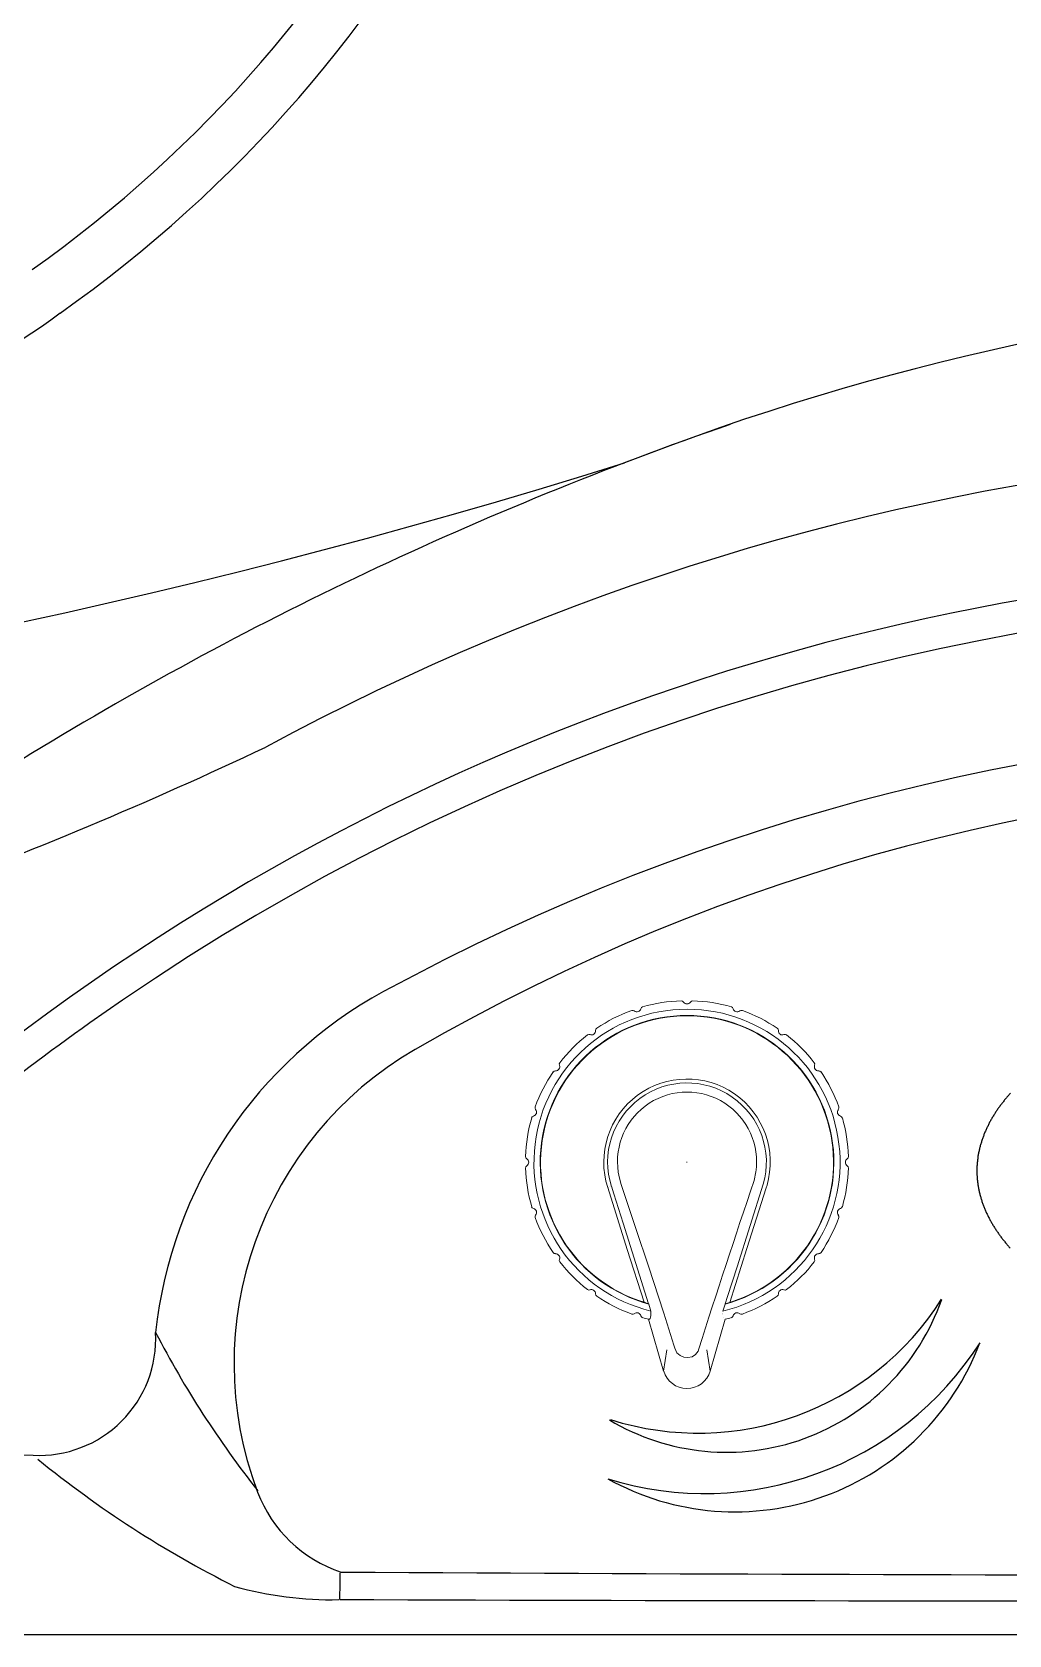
# Model space of a CAD drawing. Header units: inches. Extents: x 2 to 87, y 0 to 129.
# Drawn here: x 33.92 to 41.48, y 21.11 to 33.51 of the extents above; entities that cross this region are included whole.
import ezdxf

# ---------------------------------------------------------------- set-up
doc = ezdxf.new("R2010")
doc.units = ezdxf.units.IN
doc.header["$MEASUREMENT"] = 0
doc.layers.add('1', color=4, linetype='Continuous')

# ---------------------------------------------------------------- blocks, each defined once
blk = doc.blocks.new('AIRVALVE CAP HS')
at = {"layer": '1', "linetype": 'Continuous', "lineweight": 0}
for p, q in [((-0.179, 1.615), (-0.296, 1.215)), ((0.298, 1.214), (0.181, 1.615)), ((-0.278, 1.151), (-0.295, 1.097)), ((0.296, 1.097), (0.279, 1.151)), ((-0.295, 1.097), (-0.296, 1.096)), ((0.297, 1.096), (0.296, 1.097)), ((0.585, 0.186), (0.585, 0.186)), ((0, 0), (0, 0)), ((0, 0), (0.004, 0))]:
    blk.add_line(p, q, dxfattribs=at)
at = {"layer": '1', "color": 3, "linetype": 'Continuous', "lineweight": 0}
for p, q in [((-0.154, 1.451), (-0.179, 1.615)), ((0.156, 1.451), (0.181, 1.615)), ((-0.519, 0.142), (-0.532, 0.075))]:
    blk.add_line(p, q, dxfattribs=at)
at = {"layer": '1', "color": 3, "linetype": 'Continuous', "lineweight": 0, "flags": 128}
for points in [[(0.532, 0.076), (0.523, 0.124), (0.51, 0.172), (0.489, 0.234), (0.394, 0.519), (0.299, 0.804), (0.18, 1.168), (0.101, 1.415), (0.095, 1.438), (0.079, 1.473), (0.053, 1.496), (0.025, 1.508), (-0.007, 1.511), (-0.039, 1.504), (-0.066, 1.486), (-0.085, 1.46), (-0.091, 1.443)], [(-0.296, 1.096), (-0.314, 1.039), (-0.387, 0.81), (-0.59, 0.169)], [(0.585, 0.186), (0.567, 0.243), (0.494, 0.472), (0.297, 1.096)]]:
    blk.add_lwpolyline(points, dxfattribs=at)
at = {"layer": '1', "color": 3, "linetype": 'Continuous', "lineweight": 0, "const_width": 0.000295, "flags": 128}
for points in [[(-0.153, 1.451), (-0.154, 1.451), (-0.154, 1.451)], [(-0.619, 0.177), (-0.617, 0.177), (-0.613, 0.176), (-0.604, 0.173), (-0.597, 0.171), (-0.592, 0.169), (-0.59, 0.169)]]:
    blk.add_lwpolyline(points, dxfattribs=at)
at = {"layer": '1', "linetype": 'Continuous', "lineweight": 0, "const_width": 0.000295, "flags": 128}
for points in [[(-0.296, 1.215), (-0.285, 1.211), (-0.282, 1.203), (-0.279, 1.192), (-0.277, 1.174), (-0.278, 1.151)], [(0.613, 0.195), (0.609, 0.194), (0.599, 0.191), (0.592, 0.188), (0.587, 0.187), (0.585, 0.186)]]:
    blk.add_lwpolyline(points, dxfattribs=at)
at = {"layer": '1', "linetype": 'Continuous', "lineweight": 0, "flags": 128}
for points in [[(0.279, 1.151), (0.279, 1.186), (0.282, 1.198), (0.285, 1.208), (0.291, 1.213), (0.298, 1.214)], [(-0.619, 0.177), (-0.612, 0.199), (-0.463, 0.666), (-0.331, 1.084)], [(0.332, 1.083), (0.462, 0.674), (0.613, 0.195)]]:
    blk.add_lwpolyline(points, dxfattribs=at)
at = {"layer": '1', "linetype": 'Continuous', "lineweight": 0}
for centre, radius, start, end in [((0.001, 1.563), 0.187, 16.2235, 163.7031), ((0, 0), 1.184, 103.575, 76.3797), ((0, 0), 1.25, 110.029, 123.971), ((-0.421, 1.156), 0.02, 49.8127, 110.0289), ((-0.388, 1.195), 0.0312, 229.8127, 346.1879), ((-0.338, 1.183), 0.02, 105.9716, 166.1879), ((0, 0), 1.25, 103.7031, 105.971), ((0, 0), 1.25, 74.029, 76.2235), ((0.339, 1.183), 0.02, 13.8121, 74.0284), ((0.388, 1.195), 0.0312, 193.8121, 310.1873), ((0.421, 1.156), 0.02, 69.9711, 130.1873), ((0, 0), 1.25, 56.029, 69.971), ((0, 0), 1.136, 105.0532, 74.9013), ((0, 0), 1.133, 106.9961, 72.958), ((-0.738, 1.016), 0.0312, 247.8127, 4.1879), ((-0.687, 1.02), 0.02, 123.9716, 184.1879), ((-0.378, 1.272), 0.194, 284.0271, 295.0553), ((0.411, 1.36), 0.288, 246.6962, 254.1355), ((0.687, 1.02), 0.02, 355.8121, 56.0284), ((0.739, 1.016), 0.0312, 175.8121, 292.1873), ((0, 0), 1.25, 128.029, 141.971), ((-0.758, 0.969), 0.02, 67.8127, 128.0289), ((0.758, 0.969), 0.02, 51.9711, 112.1873), ((0, 0), 1.25, 38.029, 51.971), ((-1.016, 0.739), 0.0312, 265.8127, 22.1879), ((-0.969, 0.758), 0.02, 141.9716, 202.1879), ((0.969, 0.758), 0.02, 337.8121, 38.0284), ((1.016, 0.739), 0.0312, 157.8121, 274.1873), ((0, 0), 1.25, 146.029, 159.971), ((-1.02, 0.687), 0.02, 85.8127, 146.0289), ((1.02, 0.687), 0.02, 33.9711, 94.1873), ((0, 0), 1.25, 20.029, 33.971), ((-1.195, 0.388), 0.0312, 283.8127, 40.1879), ((-1.155, 0.421), 0.02, 159.9716, 220.1879), ((1.195, 0.388), 0.0312, 139.8121, 256.1873), ((1.156, 0.421), 0.02, 319.8121, 20.0284), ((0, 0), 1.25, 164.029, 177.971), ((-1.182, 0.339), 0.02, 103.8127, 164.0289), ((1.183, 0.339), 0.02, 15.9711, 76.1873), ((0, 0), 1.25, 2.029, 15.971), ((0, 0), 0.644, 163.9951, 17.6697), ((-1.229, 0.044), 0.02, 177.9716, 238.1879), ((-1.256, 0), 0.0312, 301.8127, 58.1879), ((1.256, 0), 0.0312, 121.8121, 238.1873), ((1.229, 0.044), 0.02, 301.8121, 2.0284), ((-1.229, -0.043), 0.02, 121.8127, 182.0289), ((0, 0), 1.25, 182.029, 195.971), ((0, 0), 1.25, 344.029, 357.971), ((1.229, -0.043), 0.02, 357.9711, 58.1873), ((-1.182, -0.338), 0.02, 195.9716, 256.1879), ((-1.195, -0.388), 0.0312, 319.8127, 76.1879), ((1.195, -0.388), 0.0312, 103.8121, 220.1873), ((1.183, -0.338), 0.02, 283.8121, 344.0284), ((-1.155, -0.421), 0.02, 139.8127, 200.0289), ((0, 0), 1.25, 200.029, 213.971), ((0, 0), 1.25, 326.029, 339.971), ((1.156, -0.421), 0.02, 339.9711, 40.1873), ((-1.02, -0.687), 0.02, 213.9716, 274.1879), ((-1.016, -0.738), 0.0312, 337.8127, 94.1879), ((1.016, -0.738), 0.0312, 85.8121, 202.1873), ((1.02, -0.687), 0.02, 265.8121, 326.0284), ((-0.969, -0.758), 0.02, 157.8127, 218.0289), ((0, 0), 1.25, 218.029, 231.971), ((0, 0), 1.25, 308.029, 321.971), ((0.969, -0.758), 0.02, 321.9711, 22.1873), ((-0.758, -0.969), 0.02, 231.9716, 292.1879), ((-0.738, -1.016), 0.0312, 355.8127, 112.1879), ((0.739, -1.016), 0.0312, 67.8121, 184.1873), ((0.758, -0.969), 0.02, 247.8121, 308.0284), ((-0.687, -1.02), 0.02, 175.8127, 236.0289), ((0, 0), 1.25, 236.029, 249.971), ((0, 0), 1.25, 290.029, 303.971), ((0.687, -1.02), 0.02, 303.9711, 4.1873), ((-0.421, -1.155), 0.02, 249.9716, 310.1879), ((-0.388, -1.195), 0.0312, 13.8127, 130.1879), ((-0.338, -1.182), 0.02, 193.8127, 254.0289), ((0, 0), 1.25, 254.029, 267.9711), ((-0.043, -1.229), 0.02, 267.9711, 328.1873), ((0, -1.256), 0.0312, 31.8121, 148.1873), ((0.044, -1.229), 0.02, 211.8121, 272.0284), ((0, 0), 1.25, 272.0284, 285.971), ((0.339, -1.182), 0.02, 285.9711, 346.1873), ((0.388, -1.195), 0.0312, 49.8121, 166.1873), ((0.421, -1.155), 0.02, 229.8121, 290.0284)]:
    blk.add_arc(centre, radius, start, end, dxfattribs=at)
at = {"layer": '1', "color": 3, "linetype": 'Continuous', "lineweight": 0}
for centre, radius, start, end in [((-80.261, 27.095), 84.174, 341.32478, 342.25745), ((0, 0), 0.614, 164.0327, 17.6728), ((0, -0.005), 0.538, 171.4024, 8.6451)]:
    blk.add_arc(centre, radius, start, end, dxfattribs=at)
blk = doc.blocks.new('CONTRL PANEL-HSPOT-15')
at = {"layer": '1', "linetype": 'Continuous'}
blk.add_lwpolyline([(-3.358, 0.604, 0.004926), (-3.377, 0.583, 0.005086), (-3.395, 0.562, 0.005269), (-3.412, 0.54, 0.00543), (-3.429, 0.518, 0.00561), (-3.446, 0.496, 0.005797), (-3.462, 0.473, 0.006048), (-3.477, 0.45, 0.006281), (-3.492, 0.426, 0.006556), (-3.506, 0.402, 0.006806), (-3.52, 0.378, 0.007093), (-3.532, 0.353, 0.007351), (-3.544, 0.328, 0.007643), (-3.556, 0.303, 0.007907), (-3.566, 0.277, 0.008208), (-3.576, 0.251, 0.008384), (-3.584, 0.224, 0.008502), (-3.592, 0.198, 0.008613), (-3.599, 0.17, 0.008752), (-3.605, 0.143, 0.008893), (-3.61, 0.116, 0.00907), (-3.613, 0.088, 0.009241), (-3.616, 0.06, 0.009447), (-3.618, 0.033, 0.009644), (-3.619, 0.005, 0.009878), (-3.618, -0.023, 0.009891), (-3.616, -0.051, 0.009686), (-3.614, -0.079, 0.009507), (-3.61, -0.106, 0.009311), (-3.605, -0.134, 0.009152), (-3.6, -0.161, 0.008992), (-3.593, -0.188, 0.008872), (-3.585, -0.215, 0.008765), (-3.577, -0.241, 0.008612), (-3.567, -0.267, 0.008357), (-3.557, -0.293, 0.008116), (-3.546, -0.319, 0.007825), (-3.534, -0.344, 0.007576), (-3.521, -0.369, 0.007307), (-3.508, -0.393, 0.007073), (-3.494, -0.417, 0.006817), (-3.479, -0.441, 0.006602), (-3.464, -0.464, 0.006366), (-3.448, -0.487, 0.00616), (-3.432, -0.509, 0.005928), (-3.415, -0.531, 0.005724), (-3.397, -0.553, 0.0055), (-3.379, -0.574, 0.0053), (-3.361, -0.595, 0.005076)], format="xyb", dxfattribs=at)
blk = doc.blocks.new('2018 HOT SPOT STRIDE')
at = {"layer": '1', "color": 4, "linetype": 'Continuous'}
blk.add_lwpolyline([(5.9, 0, -0.414214), (0, 5.9), (0, 59.362, -0.414214), (5.9, 65.262), (78.305, 65.262, -0.414214), (84.205, 59.362), (84.205, 5.9, -0.414214), (78.305, 0)], format="xyb", close=True, dxfattribs=at)
at = {"layer": '1', "color": 3, "linetype": 'Continuous'}
for centre, radius, start, end in [((25.852, 18.683), 10.345, 305.157, 54.8424), ((25.854, 18.683), 9.944, 305.249, 54.7497), ((28.368, 14.882), 5.79, 250.8881, 306.4671), ((42.523, -9.978), 19.157, 73.107, 118.4349), ((20.521, 58.913), 52.248, 263.2707, 287.435), ((42.368, -9.819), 17.846, 63.5633, 125.3686), ((42.368, -9.819), 16.846, 61.4296, 118.5704), ((18.981, 37.349), 33.72, 285.1027, 295.3174), ((35.946, 1.974), 3.418, 118.5704, 173.8759), ((42.368, -9.819), 17.846, 125.3686, 129.1123), ((36.964, 3.177), 1.764, 239.1201, 340.7369), ((36.744, 3.795), 2.234, 252.3803, 327.5363), ((42.103, 631.529), 630.227, 266.7958, 269.04514), ((31.645, 2.292), 0.904, 267.1486, 2.9513), ((39.343, 5.86), 7.653, 207.3903, 218.3237), ((36.795, 3.625), 2.531, 252.7822, 327.3335), ((37.031, 2.977), 2.025, 240.8666, 339.2491), ((36.893, 7.825), 8.333, 230.8893, 243.3789), ((33.911, 3.07), 2.798, 254.4066, 271.0878), ((24.057, 0.465), 9.918, 358.8924, 0.0799), ((42.189, 2720.456), 2720.195, 269.826966, 270.180602)]:
    blk.add_arc(centre, radius, start, end, dxfattribs=at)
at = {"layer": '1', "color": 2}
for centre, radius, start, end in [((43.4, -9.397), 19.826, 75.066, 111.3685), ((46.014, -16.798), 27.673, 109.0235, 121.6272), ((42.368, -9.819), 18.096, 49.2953, 131.3835), ((42.368, -8.974), 15.599, 59.9458, 120.0542), ((35.964, 2.098), 2.809, 120.0998, 200.7021), ((34.307, 1.471), 1.037, 200.7021, 251.7693), ((42.904, 1611.479), 1611.018, 269.682732, 270.279561)]:
    blk.add_arc(centre, radius, start, end, dxfattribs=at)
at = {"layer": '1'}
blk.add_blockref('CONTRL PANEL-HSPOT-15', (42.52, 3.587), dxfattribs=at)
at = {"layer": '1', "color": 3, "rotation": 180}
blk.add_blockref('AIRVALVE CAP HS', (36.659, 3.656), dxfattribs=at)

msp = doc.modelspace()

# ---------------------------------------------------------------- block references
msp.add_blockref('2018 HOT SPOT STRIDE', (2.333, 21.11))

doc.saveas('drawing.dxf')
